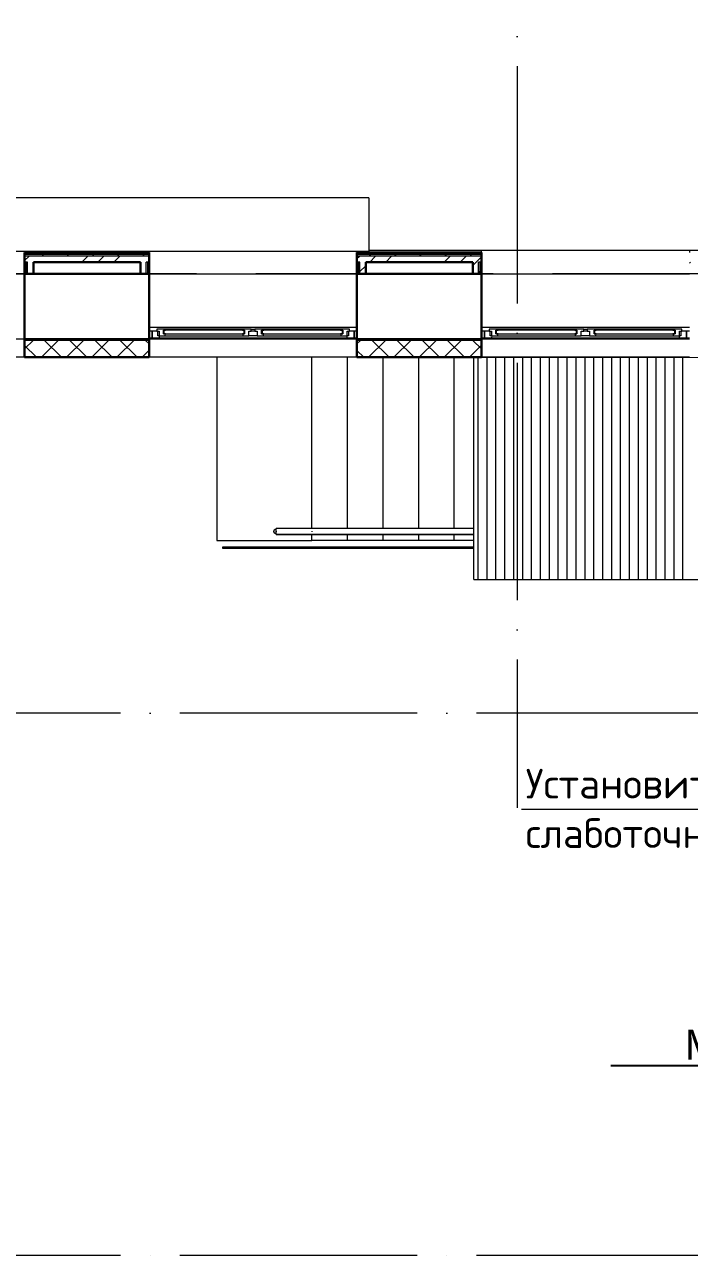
# Model space of a CAD drawing. Header units: millimetres. Extents: x -259793 to 503324, y -44556 to 93494.
# Drawn here: x -44758 to -39158, y 5806 to 16176 of the extents above; entities that cross this region are included whole.
import ezdxf
from ezdxf import colors
from ezdxf.entities.mleader import LeaderData, LeaderLine
from ezdxf.math import Vec2, Vec3

# ---------------------------------------------------------------- set-up
doc = ezdxf.new("R2010")
doc.units = ezdxf.units.MM
doc.linetypes.add('ADSK_Линия сетки', pattern=[25, 20, -2.5, 0, -2.5])
for name, color, linetype, lineweight in [('_ Окна', 7, 'Continuous', 9), ('RC-Выноски', 7, 'Continuous', 0), ('Витраж', 7, 'Continuous', 9), ('Крыша', 7, 'Continuous', 9), ('Крыша штриховка', 7, 'Continuous', 9), ('Лестницы', 252, 'Continuous', 9), ('Ограждение', 252, 'Continuous', 9), ('Окна', 252, 'Continuous', 9), ('Оси', 252, 'Continuous', 9), ('Стены внутренние', 7, 'Continuous', 18), ('Стены наружные', 7, 'Continuous', 18), ('Стены штриховка', 7, 'Continuous', 9)]:
    doc.layers.add(name, color=color, linetype=linetype, lineweight=lineweight)
doc.layers.add('Радиофикация', color=7, linetype='Continuous')
doc.styles.add('Mipgost_5', font='', dxfattribs={"height": 250})
doc.styles.get('Mipgost_5').set_extended_font_data('Mipgost')

# ---------------------------------------------------------------- blocks, each defined once
blk = doc.blocks.new('1 этаж')
at = {"layer": '_ Окна', "color": 251, "true_color": 0x636466}
for p, q in [((-43681, 14974), (-43706, 14974)), ((-43681, 14916), (-43681, 14974)), ((-43583, 14982), (-43586, 14982)), ((-43586, 14982), (-43586, 14950)), ((-43586, 14950), (-43583, 14950)), ((-42906, 14982), (-43583, 14982)), ((-43583, 14982), (-43583, 14950)), ((-43583, 14950), (-43583, 14982)), ((-43583, 14950), (-42906, 14950)), ((-42906, 14950), (-42906, 14982)), ((-42906, 14982), (-42906, 14950)), ((-42903, 14982), (-42906, 14982)), ((-42906, 14950), (-42903, 14950)), ((-42903, 14950), (-42903, 14982)), ((-42756, 14982), (-42759, 14982)), ((-42759, 14982), (-42759, 14950)), ((-42759, 14950), (-42756, 14950)), ((-42079, 14982), (-42756, 14982)), ((-42756, 14982), (-42756, 14950)), ((-42756, 14950), (-42756, 14982)), ((-42756, 14950), (-42079, 14950)), ((-42079, 14950), (-42079, 14982)), ((-42079, 14982), (-42079, 14950)), ((-42076, 14982), (-42079, 14982)), ((-42079, 14950), (-42076, 14950)), ((-42076, 14950), (-42076, 14982)), ((-41956, 14974), (-41981, 14974)), ((-41981, 14974), (-41981, 14916)), ((-40881, 14974), (-40906, 14974)), ((-40881, 14916), (-40881, 14974)), ((-40783, 14982), (-40786, 14982)), ((-40786, 14982), (-40786, 14950)), ((-40786, 14950), (-40783, 14950)), ((-40106, 14982), (-40783, 14982)), ((-40783, 14982), (-40783, 14950)), ((-40783, 14950), (-40783, 14982)), ((-40783, 14950), (-40106, 14950)), ((-40106, 14950), (-40106, 14982)), ((-40106, 14982), (-40106, 14950)), ((-40103, 14982), (-40106, 14982)), ((-40106, 14950), (-40103, 14950)), ((-40103, 14950), (-40103, 14982)), ((-39956, 14982), (-39959, 14982)), ((-39959, 14982), (-39959, 14950)), ((-39959, 14950), (-39956, 14950)), ((-39279, 14982), (-39956, 14982)), ((-39956, 14982), (-39956, 14950)), ((-39956, 14950), (-39956, 14982)), ((-39956, 14950), (-39279, 14950)), ((-39279, 14950), (-39279, 14982)), ((-39279, 14982), (-39279, 14950)), ((-39276, 14982), (-39279, 14982)), ((-39279, 14950), (-39276, 14950)), ((-39276, 14950), (-39276, 14982)), ((-39156, 14974), (-39181, 14974)), ((-39181, 14974), (-39181, 14916)), ((-43706, 14916), (-43681, 14916)), ((-41981, 14916), (-41956, 14916)), ((-40906, 14916), (-40881, 14916)), ((-39181, 14916), (-39156, 14916))]:
    blk.add_line(p, q, dxfattribs=at)
at = {"layer": '_ Окна', "color": 251, "lineweight": 18, "true_color": 0x636466}
for p, q in [((-43643, 14974), (-43681, 14974)), ((-43681, 14974), (-43681, 14916)), ((-43587, 14991), (-43643, 14991)), ((-43643, 14991), (-43643, 14974)), ((-43643, 14974), (-43623, 14974)), ((-43635, 14933), (-43635, 14974)), ((-43623, 14933), (-43635, 14933)), ((-43623, 14974), (-43623, 14933)), ((-43623, 14933), (-43572, 14933)), ((-43621, 14916), (-43617, 14933)), ((-43586, 14990), (-43587, 14991)), ((-43585, 14991), (-43586, 14990)), ((-43586, 14950), (-43586, 14982)), ((-43586, 14982), (-43568, 14982)), ((-43568, 14950), (-43586, 14950)), ((-43570, 14991), (-43585, 14991)), ((-43572, 14933), (-43568, 14950)), ((-43568, 14982), (-43570, 14991)), ((-42918, 14991), (-42921, 14982)), ((-42921, 14982), (-42903, 14982)), ((-42903, 14950), (-42921, 14950)), ((-42921, 14950), (-42916, 14933)), ((-42904, 14991), (-42918, 14991)), ((-42916, 14933), (-42866, 14933)), ((-42903, 14990), (-42904, 14991)), ((-42902, 14991), (-42903, 14990)), ((-42903, 14982), (-42903, 14950)), ((-42846, 14991), (-42902, 14991)), ((-42866, 14933), (-42866, 14974)), ((-42866, 14974), (-42846, 14974)), ((-42846, 14974), (-42846, 14991)), ((-42760, 14991), (-42816, 14991)), ((-42816, 14991), (-42816, 14974)), ((-42816, 14974), (-42796, 14974)), ((-42796, 14974), (-42796, 14933)), ((-42796, 14933), (-42745, 14933)), ((-42759, 14990), (-42760, 14991)), ((-42758, 14991), (-42759, 14990)), ((-42759, 14950), (-42759, 14982)), ((-42759, 14982), (-42741, 14982)), ((-42741, 14950), (-42759, 14950)), ((-42743, 14991), (-42758, 14991)), ((-42745, 14933), (-42741, 14950)), ((-42741, 14982), (-42743, 14991)), ((-42091, 14991), (-42094, 14982)), ((-42094, 14982), (-42076, 14982)), ((-42076, 14950), (-42094, 14950)), ((-42094, 14950), (-42089, 14933)), ((-42077, 14991), (-42091, 14991)), ((-42089, 14933), (-42039, 14933)), ((-42076, 14990), (-42077, 14991)), ((-42075, 14991), (-42076, 14990)), ((-42076, 14982), (-42076, 14950)), ((-42019, 14991), (-42075, 14991)), ((-42045, 14933), (-42040, 14916)), ((-42039, 14933), (-42039, 14974)), ((-42039, 14974), (-42019, 14974)), ((-42027, 14933), (-42039, 14933)), ((-42027, 14974), (-42027, 14933)), ((-42019, 14974), (-42019, 14991)), ((-41981, 14974), (-42019, 14974)), ((-41981, 14916), (-41981, 14974)), ((-40843, 14974), (-40881, 14974)), ((-40881, 14974), (-40881, 14916)), ((-40787, 14991), (-40843, 14991)), ((-40843, 14991), (-40843, 14974)), ((-40843, 14974), (-40823, 14974)), ((-40835, 14933), (-40835, 14974)), ((-40823, 14933), (-40835, 14933)), ((-40823, 14974), (-40823, 14933)), ((-40823, 14933), (-40772, 14933)), ((-40821, 14916), (-40817, 14933)), ((-40786, 14990), (-40787, 14991)), ((-40785, 14991), (-40786, 14990)), ((-40786, 14950), (-40786, 14982)), ((-40786, 14982), (-40768, 14982)), ((-40768, 14950), (-40786, 14950)), ((-40770, 14991), (-40785, 14991)), ((-40772, 14933), (-40768, 14950)), ((-40768, 14982), (-40770, 14991)), ((-40118, 14991), (-40121, 14982)), ((-40121, 14982), (-40103, 14982)), ((-40103, 14950), (-40121, 14950)), ((-40121, 14950), (-40116, 14933)), ((-40104, 14991), (-40118, 14991)), ((-40116, 14933), (-40066, 14933)), ((-40103, 14990), (-40104, 14991)), ((-40102, 14991), (-40103, 14990)), ((-40103, 14982), (-40103, 14950)), ((-40046, 14991), (-40102, 14991)), ((-40066, 14933), (-40066, 14974)), ((-40066, 14974), (-40046, 14974)), ((-40046, 14974), (-40046, 14991)), ((-39960, 14991), (-40016, 14991)), ((-40016, 14991), (-40016, 14974)), ((-40016, 14974), (-39996, 14974)), ((-39996, 14974), (-39996, 14933)), ((-39996, 14933), (-39945, 14933)), ((-39959, 14990), (-39960, 14991)), ((-39958, 14991), (-39959, 14990)), ((-39959, 14950), (-39959, 14982)), ((-39959, 14982), (-39941, 14982)), ((-39941, 14950), (-39959, 14950)), ((-39943, 14991), (-39958, 14991)), ((-39945, 14933), (-39941, 14950)), ((-39941, 14982), (-39943, 14991)), ((-39291, 14991), (-39294, 14982)), ((-39294, 14982), (-39276, 14982)), ((-39276, 14950), (-39294, 14950)), ((-39294, 14950), (-39289, 14933)), ((-39277, 14991), (-39291, 14991)), ((-39289, 14933), (-39239, 14933)), ((-39276, 14990), (-39277, 14991)), ((-39275, 14991), (-39276, 14990)), ((-39276, 14982), (-39276, 14950)), ((-39219, 14991), (-39275, 14991)), ((-39245, 14933), (-39240, 14916)), ((-39239, 14933), (-39239, 14974)), ((-39239, 14974), (-39219, 14974)), ((-39227, 14933), (-39239, 14933)), ((-39227, 14974), (-39227, 14933)), ((-39219, 14974), (-39219, 14991)), ((-39181, 14974), (-39219, 14974)), ((-39181, 14916), (-39181, 14974)), ((-43681, 14916), (-43621, 14916)), ((-42040, 14916), (-41981, 14916)), ((-40881, 14916), (-40821, 14916)), ((-39240, 14916), (-39181, 14916))]:
    blk.add_line(p, q, dxfattribs=at)
at = {"layer": 'Витраж', "color": 251, "true_color": 0x636466}
for p, q in [((-43086, 13141), (-43086, 13156)), ((-43086, 13156), (-43003, 13156)), ((-43003, 13141), (-43086, 13141)), ((-43003, 13156), (-42903, 13156)), ((-42903, 13141), (-43003, 13141)), ((-42903, 13156), (-42803, 13156)), ((-42803, 13141), (-42903, 13141)), ((-42803, 13156), (-42703, 13156)), ((-42703, 13141), (-42803, 13141)), ((-42703, 13156), (-42603, 13156)), ((-42603, 13141), (-42703, 13141)), ((-42603, 13156), (-42503, 13156)), ((-42503, 13141), (-42603, 13141)), ((-42503, 13156), (-42403, 13156)), ((-42403, 13141), (-42503, 13141)), ((-42403, 13156), (-42303, 13156)), ((-42303, 13141), (-42403, 13141)), ((-42303, 13156), (-42203, 13156)), ((-42203, 13141), (-42303, 13141)), ((-42203, 13156), (-42103, 13156)), ((-42103, 13141), (-42203, 13141)), ((-42103, 13156), (-42003, 13156)), ((-42003, 13141), (-42103, 13141)), ((-42003, 13156), (-41903, 13156)), ((-41903, 13141), (-42003, 13141)), ((-41903, 13156), (-41803, 13156)), ((-41803, 13141), (-41903, 13141)), ((-41803, 13156), (-41703, 13156)), ((-41703, 13141), (-41803, 13141)), ((-41703, 13156), (-41603, 13156)), ((-41603, 13141), (-41703, 13141)), ((-41603, 13156), (-41503, 13156)), ((-41503, 13141), (-41603, 13141)), ((-41503, 13156), (-41403, 13156)), ((-41403, 13141), (-41503, 13141)), ((-41403, 13156), (-41303, 13156)), ((-41303, 13141), (-41403, 13141)), ((-41303, 13156), (-41203, 13156)), ((-41203, 13141), (-41303, 13141)), ((-41203, 13156), (-41103, 13156)), ((-41103, 13141), (-41203, 13141)), ((-41103, 13156), (-41003, 13156)), ((-41003, 13141), (-41103, 13141)), ((-41003, 13156), (-40971, 13156)), ((-40971, 13141), (-41003, 13141))]:
    blk.add_line(p, q, dxfattribs=at)
at = {"layer": 'Крыша', "color": 251, "true_color": 0x636466}
for p, q in [((-40971, 14752), (-37171, 14754)), ((-40971, 12881), (-40971, 14752)), ((-40971, 12881), (-37171, 12881))]:
    blk.add_line(p, q, dxfattribs=at)
at = {"layer": 'Крыша штриховка', "color": 251, "linetype": 'Continuous', "true_color": 0x636466}
for p, q in [((-40935, 12881), (-40935, 14752)), ((-40860, 12881), (-40860, 14752)), ((-40785, 12881), (-40785, 14752)), ((-40710, 12881), (-40710, 14752)), ((-40635, 12881), (-40635, 14752)), ((-40560, 12881), (-40560, 14752)), ((-40485, 12881), (-40485, 14752)), ((-40410, 12881), (-40410, 14752)), ((-40335, 12881), (-40335, 14752)), ((-40260, 12881), (-40260, 14752)), ((-40185, 12881), (-40185, 14752)), ((-40110, 12881), (-40110, 14752)), ((-40035, 12881), (-40035, 14752)), ((-39960, 12881), (-39960, 14752)), ((-39885, 12881), (-39885, 14753)), ((-39810, 12881), (-39810, 14753)), ((-39735, 12881), (-39735, 14753)), ((-39660, 12881), (-39660, 14753)), ((-39585, 12881), (-39585, 14753)), ((-39510, 12881), (-39510, 14753)), ((-39435, 12881), (-39435, 14753)), ((-39360, 12881), (-39360, 14753)), ((-39285, 12881), (-39285, 14753)), ((-39210, 12881), (-39210, 14753))]:
    blk.add_line(p, q, dxfattribs=at)
at = {"layer": 'Лестницы', "color": 251, "true_color": 0x636466}
for p, q in [((-43136, 14754), (-43136, 13211)), ((-42336, 13311), (-42336, 14754)), ((-42336, 13311), (-42336, 14754)), ((-42036, 13311), (-42036, 14754)), ((-42036, 13311), (-42036, 14754)), ((-41736, 13311), (-41736, 14754)), ((-41736, 13311), (-41736, 14754)), ((-41436, 13311), (-41436, 14754)), ((-41436, 13311), (-41436, 14754)), ((-41136, 13311), (-41136, 14754)), ((-41136, 13311), (-41136, 14754)), ((-40836, 14752), (-40836, 14754)), ((-40836, 14752), (-40836, 14754)), ((-40536, 14752), (-40536, 14754)), ((-40536, 14752), (-40536, 14754)), ((-40236, 14752), (-40236, 14754)), ((-40236, 14752), (-40236, 14754)), ((-39936, 14752), (-39936, 14754)), ((-39936, 14752), (-39936, 14754)), ((-39636, 14753), (-39636, 14754)), ((-39636, 14753), (-39636, 14754)), ((-43136, 13211), (-42336, 13211)), ((-42336, 13211), (-42336, 13261)), ((-42336, 13211), (-42336, 13261)), ((-42036, 13211), (-42336, 13211)), ((-42036, 13211), (-42036, 13261)), ((-42036, 13211), (-42036, 13261)), ((-41736, 13211), (-42036, 13211)), ((-41736, 13211), (-41736, 13261)), ((-41736, 13211), (-41736, 13261)), ((-41436, 13211), (-41736, 13211)), ((-41436, 13211), (-41436, 13261)), ((-41436, 13211), (-41436, 13261)), ((-41136, 13211), (-41436, 13211)), ((-41136, 13211), (-41136, 13261)), ((-41136, 13211), (-41136, 13261)), ((-40971, 13211), (-41136, 13211))]:
    blk.add_line(p, q, dxfattribs=at)
at = {"layer": 'Ограждение', "color": 251, "true_color": 0x636466}
for p, q in [((-41856, 16096), (-46606, 16096)), ((-41856, 16096), (-41856, 15646)), ((-41856, 15646), (-46606, 15646)), ((-43706, 15636), (-43706, 15646)), ((-41956, 15646), (-41956, 15636)), ((-41856, 15656), (-36031, 15656)), ((-40906, 15636), (-40906, 15656)), ((-40906, 15656), (-39156, 15656)), ((-39156, 15656), (-39156, 15636)), ((-46506, 15456), (-44756, 15456)), ((-43706, 15456), (-41956, 15456)), ((-40906, 15456), (-39156, 15456)), ((-43706, 15006), (-41956, 15006)), ((-40906, 15006), (-39156, 15006)), ((-42343, 13311), (-42636, 13311)), ((-42636, 13261), (-42636, 13311)), ((-42336, 13311), (-42636, 13311)), ((-42636, 13289), (-42636, 13284)), ((-40971, 13311), (-42343, 13311)), ((-40971, 13311), (-42336, 13311)), ((-42636, 13261), (-42343, 13261)), ((-42336, 13261), (-42636, 13261)), ((-42343, 13261), (-40971, 13261)), ((-40971, 13261), (-42336, 13261))]:
    blk.add_line(p, q, dxfattribs=at)
at = {"layer": 'Ограждение', "color": 251, "true_color": 0x636466, "flags": 128}
for points in [[(-42656, 13286), (-42656, 13287), (-42656, 13288), (-42656, 13289), (-42656, 13289), (-42655, 13290), (-42655, 13291), (-42655, 13292), (-42655, 13293), (-42655, 13293), (-42654, 13294), (-42654, 13295), (-42654, 13296), (-42653, 13296), (-42653, 13297), (-42652, 13298), (-42652, 13298), (-42651, 13299), (-42651, 13299), (-42650, 13300), (-42650, 13301), (-42649, 13301), (-42649, 13302), (-42648, 13302), (-42647, 13303), (-42647, 13303), (-42646, 13304), (-42645, 13304), (-42645, 13304), (-42644, 13305), (-42643, 13305), (-42642, 13305), (-42642, 13305), (-42641, 13306), (-42640, 13306), (-42639, 13306), (-42638, 13306), (-42638, 13306), (-42637, 13306), (-42636, 13306), (-42636, 13306)], [(-42636, 13266), (-42637, 13266), (-42637, 13266), (-42638, 13266), (-42639, 13267), (-42640, 13267), (-42641, 13267), (-42641, 13267), (-42642, 13267), (-42643, 13268), (-42644, 13268), (-42644, 13268), (-42645, 13269), (-42646, 13269), (-42646, 13269), (-42647, 13270), (-42648, 13270), (-42648, 13271), (-42649, 13271), (-42650, 13272), (-42650, 13272), (-42651, 13273), (-42651, 13274), (-42652, 13274), (-42652, 13275), (-42653, 13275), (-42653, 13276), (-42653, 13277), (-42654, 13278), (-42654, 13278), (-42654, 13279), (-42655, 13280), (-42655, 13281), (-42655, 13281), (-42655, 13282), (-42656, 13283), (-42656, 13284), (-42656, 13284), (-42656, 13285), (-42656, 13286), (-42656, 13286)]]:
    blk.add_lwpolyline(points, dxfattribs=at)
at = {"layer": 'Ограждение', "color": 251, "true_color": 0x636466}
blk.add_open_spline([(-42336, 13288), (-42336, 13288), (-42336, 13286), (-42336, 13285), (-42336, 13284)], degree=3, dxfattribs=at)
at = {"layer": 'Окна', "color": 251, "true_color": 0x636466}
for p, q in [((-43585, 14991), (-43587, 14991)), ((-43572, 14933), (-42916, 14933)), ((-42918, 14991), (-43570, 14991)), ((-42902, 14991), (-42904, 14991)), ((-42796, 14933), (-42866, 14933)), ((-42846, 14991), (-42816, 14991)), ((-42816, 14974), (-42846, 14974)), ((-42758, 14991), (-42760, 14991)), ((-42745, 14933), (-42089, 14933)), ((-42091, 14991), (-42743, 14991)), ((-42075, 14991), (-42077, 14991)), ((-40785, 14991), (-40787, 14991)), ((-40772, 14933), (-40116, 14933)), ((-40118, 14991), (-40770, 14991)), ((-40102, 14991), (-40104, 14991)), ((-39996, 14933), (-40066, 14933)), ((-40046, 14991), (-40016, 14991)), ((-40016, 14974), (-40046, 14974)), ((-39958, 14991), (-39960, 14991)), ((-39945, 14933), (-39289, 14933)), ((-39291, 14991), (-39943, 14991)), ((-39275, 14991), (-39277, 14991)), ((-43621, 14916), (-42040, 14916)), ((-40821, 14916), (-39240, 14916))]:
    blk.add_line(p, q, dxfattribs=at)
at = {"layer": 'Оси', "color": 251, "linetype": 'ADSK_Линия сетки', "ltscale": 100, "true_color": 0x636466}
for p, q in [((-40606, 32207), (-40606, 10956)), ((-806, 15456), (-72528, 15456)), ((-26448, 11756), (-72528, 11756)), ((-26448, 7186), (-72528, 7186))]:
    blk.add_line(p, q, dxfattribs=at)
at = {"layer": 'Стены внутренние', "color": 251, "lineweight": 30, "true_color": 0x636466}
for p, q in [((-44756, 15456), (-44756, 14906)), ((-43781, 15456), (-44681, 15456)), ((-43706, 14906), (-43706, 15456)), ((-41956, 15456), (-41956, 14906)), ((-40981, 15456), (-41881, 15456)), ((-40906, 14906), (-40906, 15456)), ((-44756, 14906), (-43706, 14906)), ((-44756, 14896), (-44756, 14754)), ((-43706, 14754), (-43706, 14896)), ((-41956, 14906), (-40906, 14906)), ((-41956, 14896), (-41956, 14754)), ((-40906, 14754), (-40906, 14896)), ((-44756, 14754), (-43706, 14754)), ((-41956, 14754), (-40906, 14754))]:
    blk.add_line(p, q, dxfattribs=at)
at = {"layer": 'Стены внутренние', "color": 251, "true_color": 0x636466}
for p, q in [((-44756, 14906), (-46506, 14906)), ((-41956, 14906), (-43706, 14906)), ((-39156, 14906), (-40906, 14906)), ((-44756, 14754), (-46506, 14754)), ((-41956, 14754), (-43706, 14754)), ((-39156, 14754), (-40906, 14754))]:
    blk.add_line(p, q, dxfattribs=at)
at = {"layer": 'Стены внутренние', "color": 251, "linetype": 'Continuous', "lineweight": 9, "true_color": 0x636466}
for p, q in [((-44754, 14895), (-44756, 14891)), ((-44754, 14827), (-44685, 14896)), ((-44659, 14756), (-44754, 14851)), ((-44612, 14756), (-44472, 14896)), ((-44447, 14756), (-44587, 14896)), ((-44400, 14756), (-44260, 14896)), ((-44235, 14756), (-44375, 14896)), ((-44188, 14756), (-44048, 14896)), ((-44022, 14756), (-44162, 14896)), ((-43976, 14756), (-43836, 14896)), ((-43810, 14756), (-43950, 14896)), ((-43708, 14866), (-43738, 14896)), ((-43706, 14881), (-43708, 14877)), ((-41954, 14869), (-41927, 14896)), ((-41855, 14756), (-41715, 14896)), ((-41689, 14756), (-41829, 14896)), ((-41643, 14756), (-41503, 14896)), ((-41477, 14756), (-41617, 14896)), ((-41430, 14756), (-41290, 14896)), ((-41265, 14756), (-41405, 14896)), ((-41218, 14756), (-41078, 14896)), ((-41053, 14756), (-41193, 14896)), ((-41006, 14756), (-40908, 14855)), ((-40908, 14824), (-40980, 14896)), ((-44716, 14756), (-44717, 14754)), ((-43895, 14756), (-43896, 14754)), ((-43764, 14756), (-43708, 14812)), ((-41954, 14802), (-41956, 14806)), ((-41901, 14756), (-41954, 14809)), ((-41457, 14754), (-41458, 14756)), ((-41079, 14756), (-41081, 14754))]:
    blk.add_line(p, q, dxfattribs=at)
at = {"layer": 'Стены наружные', "color": 251, "lineweight": 30, "true_color": 0x636466}
for p, q in [((-43706, 15636), (-44756, 15636)), ((-44756, 15636), (-44756, 15456)), ((-44681, 15556), (-43781, 15556)), ((-44681, 15456), (-44681, 15556)), ((-43781, 15556), (-43781, 15456)), ((-43706, 15456), (-43706, 15636)), ((-40906, 15636), (-41956, 15636)), ((-41956, 15636), (-41956, 15456)), ((-41881, 15556), (-40981, 15556)), ((-41881, 15456), (-41881, 15556)), ((-40981, 15556), (-40981, 15456)), ((-40906, 15456), (-40906, 15636)), ((-44756, 15456), (-44681, 15456)), ((-43781, 15456), (-43706, 15456)), ((-41956, 15456), (-41881, 15456)), ((-40981, 15456), (-40906, 15456)), ((-44756, 14906), (-44756, 14896)), ((-43706, 14896), (-43706, 14906)), ((-41956, 14906), (-41956, 14896)), ((-40906, 14896), (-40906, 14906))]:
    blk.add_line(p, q, dxfattribs=at)
at = {"layer": 'Стены наружные', "color": 251, "linetype": 'Continuous', "lineweight": 9, "true_color": 0x636466}
for p, q in [((-44756, 15568), (-44718, 15606)), ((-44611, 15606), (-44598, 15619)), ((-44598, 15619), (-44586, 15631)), ((-44586, 15631), (-44581, 15636)), ((-44399, 15606), (-44386, 15619)), ((-44386, 15619), (-44374, 15631)), ((-44274, 15556), (-44224, 15606)), ((-44187, 15606), (-44174, 15619)), ((-44174, 15619), (-44162, 15631)), ((-44162, 15631), (-44157, 15636)), ((-44139, 15556), (-44089, 15606)), ((-44004, 15556), (-43954, 15606)), ((-43975, 15606), (-43962, 15619)), ((-43962, 15619), (-43950, 15631)), ((-43762, 15606), (-43750, 15619)), ((-43750, 15619), (-43737, 15631)), ((-43737, 15631), (-43732, 15636)), ((-41956, 15585), (-41934, 15606)), ((-41853, 15606), (-41841, 15619)), ((-41849, 15556), (-41799, 15606)), ((-41841, 15619), (-41828, 15631)), ((-41714, 15556), (-41664, 15606)), ((-41641, 15606), (-41629, 15619)), ((-41629, 15619), (-41616, 15631)), ((-41616, 15631), (-41611, 15636)), ((-41429, 15606), (-41417, 15619)), ((-41417, 15619), (-41404, 15631)), ((-41221, 15556), (-41171, 15606)), ((-41217, 15606), (-41204, 15619)), ((-41204, 15619), (-41192, 15631)), ((-41192, 15631), (-41187, 15636)), ((-41086, 15556), (-41036, 15606)), ((-41005, 15606), (-40992, 15619)), ((-40992, 15619), (-40980, 15631)), ((-40981, 15526), (-40951, 15556)), ((-40951, 15556), (-40906, 15601)), ((-39156, 15546), (-39146, 15556)), ((-44756, 15461), (-44743, 15474)), ((-44743, 15474), (-44731, 15486)), ((-41956, 15504), (-41943, 15516)), ((-41943, 15516), (-41931, 15529)), ((-41931, 15475), (-41881, 15525)), ((-40931, 15468), (-40918, 15481)), ((-40918, 15481), (-40906, 15493))]:
    blk.add_line(p, q, dxfattribs=at)
at = {"layer": 'Стены штриховка', "color": 251, "true_color": 0x636466}
for p, q in [((-44756, 15631), (-43706, 15631)), ((-43706, 15619), (-44756, 15619)), ((-43706, 15606), (-44756, 15606)), ((-44731, 15556), (-44756, 15556)), ((-44743, 15456), (-44743, 15556)), ((-44731, 15456), (-44731, 15556)), ((-43731, 15456), (-43731, 15556)), ((-43706, 15556), (-43731, 15556)), ((-43718, 15456), (-43718, 15556)), ((-41956, 15631), (-40906, 15631)), ((-40906, 15619), (-41956, 15619)), ((-40906, 15606), (-41956, 15606)), ((-41931, 15556), (-41956, 15556)), ((-41943, 15456), (-41943, 15556)), ((-41931, 15456), (-41931, 15556)), ((-40931, 15456), (-40931, 15556)), ((-40906, 15556), (-40931, 15556)), ((-40918, 15456), (-40918, 15556)), ((-43706, 14896), (-44756, 14896)), ((-44754, 14756), (-44754, 14896)), ((-43708, 14896), (-43708, 14756)), ((-40906, 14896), (-41956, 14896)), ((-41954, 14756), (-41954, 14896)), ((-40908, 14896), (-40908, 14756)), ((-43708, 14756), (-44754, 14756)), ((-40908, 14756), (-41954, 14756))]:
    blk.add_line(p, q, dxfattribs=at)

msp = doc.modelspace()

# ---------------------------------------------------------------- block references
msp.add_blockref('1 этаж', (-2, -1380.07963))

# ---------------------------------------------------------------- next in the draw order: leaders
at = {"layer": 'RC-Выноски', "lineweight": 5}
ml = msp.add_multileader_mtext('Standard', dxfattribs=at)
ml.set_content('МЛ3 на 3 этаж  ', color=256, style='Mipgost_5')
ml.set_leader_properties()
ml.build(insert=Vec2(0, 0))
ml.multileader.update_dxf_attribs({"has_text_frame": 1, "text_left_attachment_type": 6, "text_right_attachment_type": 6, "dogleg_length": 2, "arrow_head_size": 404, "scale": 100})
ctx = ml.context
ctx.base_point, ctx.scale, ctx.char_height, ctx.arrow_head_size, ctx.landing_gap_size, ctx.plane_origin = Vec3(-39296.31845, 7404.2405), 100, 252.5, 404, 101, Vec3(-518081.02343, -436198.5047)
ctx.left_attachment, ctx.right_attachment = 6, 6
notes = []
notes.append((ctx, [(1, (1, 1, 0), (-36980.53273, 7404.2405), (-1, 0), 202, [(0, [(-33843.28362, 10248.08397)], 0, [])])]))
ctx.mtext.insert, ctx.mtext.flow_direction = Vec3(-39195.31845, 7707.2405), 5
ctx.mtext.has_bg_fill, ctx.mtext.bg_color, ctx.mtext.bg_scale_factor, ctx.mtext.bg_transparency, ctx.mtext.use_window_bg_color = 1, -1027028792, 1.5, 0, 1
for ctx, leaders in notes:
    for number, flags, end, landing, length, lines in leaders:
        leader = LeaderData()
        leader.index, (leader.has_last_leader_line, leader.has_dogleg_vector, leader.attachment_direction) = number, flags
        leader.last_leader_point, leader.dogleg_vector, leader.dogleg_length = Vec3(end), Vec3(landing), length
        for number, points, colour, breaks in lines:
            line = LeaderLine()
            line.index, line.vertices, line.color, line.breaks = number, Vec3.list(points), colors.encode_raw_color(colour), breaks
            leader.lines.append(line)
        ctx.leaders.append(leader)

# ---------------------------------------------------------------- next in the draw order: linework, layer by layer
at = {"layer": 'Радиофикация', "color": 7, "lineweight": 9}
msp.add_line((-40572.56871, 9565.58524), (-37915.56871, 9565.58524), dxfattribs=at)

# ---------------------------------------------------------------- next in the draw order: texts
at = {"layer": 'Радиофикация', "color": 7, "lineweight": 9, "insert": (-40537.56871, 9905.58524), "char_height": 250, "width": 6351.5527543, "attachment_point": 1, "style": 'Mipgost_5'}
msp.add_mtext('{\\fISOCPEUR|b0|i0|c204|p34;\\C256;Установить в\\Pслаботочной нише}', dxfattribs=at)

doc.saveas('drawing.dxf')
